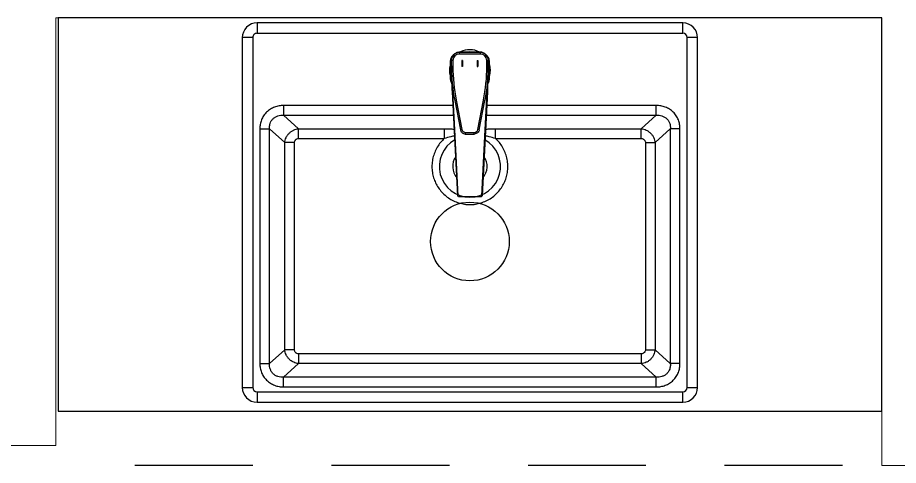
# Model space of a CAD drawing. Header units: metres. Extents: x -22 to 564, y 0 to 143.
# Drawn here: x 209.135 to 210.255, y 38.233 to 38.802 of the extents above; entities that cross this region are included whole.
import ezdxf

# ---------------------------------------------------------------- set-up
doc = ezdxf.new("R2010")
doc.units = ezdxf.units.M
doc.linetypes.add('XREF 2N NEURO-ONCOLOGIA$0$HIDDE150', pattern=[0.24, 0.15, -0.09])
for name, color, linetype in [('XREF 2N NEURO-ONCOLOGIA$0$LAMPARAS 1', 112, 'Continuous'), ('XREF 2N NEURO-ONCOLOGIA$0$Mobiliario Fijo', 40, 'Continuous'), ('XREF 2N NEURO-ONCOLOGIA$0$PROYECCIÓN', 252, 'XREF 2N NEURO-ONCOLOGIA$0$HIDDE150')]:
    doc.layers.add(name, color=color, linetype=linetype)
doc.layers.add('XREF 2N NEURO-ONCOLOGIA$0$MUROS DE TABLAROCA', color=150, linetype='Continuous', lineweight=13)

# ---------------------------------------------------------------- blocks, each defined once
blk = doc.blocks.new('XREF 2N NEURO-ONCOLOGIA$0$A$Ccd57389a')
at = {"layer": 'XREF 2N NEURO-ONCOLOGIA$0$Mobiliario Fijo'}
for p, q in [((-0.4699, -0.2343), (-0.4699, -0.2476)), ((-0.0254, -0.2343), (-0.4699, -0.2343)), ((-0.0254, -0.2476), (-0.0254, -0.2343)), ((-0.4754, -0.2531), (-0.4887, -0.2531)), ((-0.4887, -0.2531), (-0.4887, -0.7946)), ((-0.4754, -0.2531), (-0.4754, -0.7946)), ((-0.0254, -0.2476), (-0.4699, -0.2476)), ((-0.1413, -0.2566), (-0.4395, -0.2566)), ((-0.4395, -0.2566), (-0.4395, -0.2689)), ((-0.1413, -0.2566), (-0.1413, -0.2689)), ((-0.0199, -0.7946), (-0.0199, -0.2531)), ((-0.0066, -0.2531), (-0.0199, -0.2531)), ((-0.0066, -0.7946), (-0.0066, -0.2531)), ((-0.4221, -0.2884), (-0.4395, -0.2689)), ((-0.4395, -0.2689), (-0.1413, -0.2689)), ((-0.1588, -0.2884), (-0.1413, -0.2689)), ((-0.4693, -0.2868), (-0.4693, -0.7609)), ((-0.4693, -0.2868), (-0.4568, -0.2868)), ((-0.4397, -0.3059), (-0.4568, -0.2868)), ((-0.4568, -0.7609), (-0.4568, -0.2868)), ((-0.4221, -0.2884), (-0.1588, -0.2884)), ((-0.4221, -0.3007), (-0.4221, -0.2884)), ((-0.1588, -0.3007), (-0.1588, -0.2884)), ((-0.1412, -0.3059), (-0.1241, -0.2868)), ((-0.1241, -0.2868), (-0.1241, -0.5032)), ((-0.1116, -0.2868), (-0.1241, -0.2868)), ((-0.1116, -0.5025), (-0.1116, -0.2868)), ((-0.4221, -0.3007), (-0.1588, -0.3007)), ((-0.4397, -0.7418), (-0.4397, -0.3059)), ((-0.4272, -0.3059), (-0.4397, -0.3059)), ((-0.4272, -0.7418), (-0.4272, -0.3059)), ((-0.1537, -0.3059), (-0.1537, -0.4912)), ((-0.1537, -0.3059), (-0.1412, -0.3059)), ((-0.1412, -0.3059), (-0.1412, -0.4912)), ((-0.1412, -0.4912), (-0.1537, -0.4912)), ((-0.2264, -0.5083), (-0.0943, -0.5015)), ((-0.0943, -0.5015), (-0.0944, -0.5016)), ((-0.0621, -0.5022), (-0.0621, -0.5004)), ((-0.0621, -0.5004), (-0.0544, -0.5004)), ((-0.0544, -0.5022), (-0.0621, -0.5022)), ((-0.0544, -0.5022), (-0.0544, -0.5004)), ((-0.2275, -0.5238), (-0.2272, -0.5091)), ((-0.1051, -0.5045), (-0.1424, -0.5118)), ((-0.1424, -0.5118), (-0.142, -0.5136)), ((-0.1047, -0.5064), (-0.142, -0.5136)), ((-0.1051, -0.5045), (-0.1047, -0.5064)), ((-0.0546, -0.5137), (-0.0619, -0.5137)), ((-0.0619, -0.5145), (-0.0619, -0.5137)), ((-0.0546, -0.5145), (-0.0619, -0.5145)), ((-0.0546, -0.5145), (-0.0546, -0.5137)), ((-0.0463, -0.5371), (-0.0463, -0.5104)), ((-0.0463, -0.5104), (-0.0444, -0.5104)), ((-0.0444, -0.5371), (-0.0444, -0.5104)), ((-0.0444, -0.5124), (-0.0437, -0.5124)), ((-0.0435, -0.5238), (-0.0437, -0.5124)), ((-0.2272, -0.5384), (-0.2275, -0.5238)), ((-0.1479, -0.5184), (-0.146, -0.5184)), ((-0.1479, -0.5184), (-0.1479, -0.5291)), ((-0.146, -0.5184), (-0.146, -0.5291)), ((-0.0444, -0.5238), (-0.0435, -0.5238)), ((-0.0437, -0.5351), (-0.0435, -0.5238)), ((-0.1479, -0.5291), (-0.146, -0.5291)), ((-0.1424, -0.5357), (-0.142, -0.5339)), ((-0.1424, -0.5357), (-0.1051, -0.543)), ((-0.142, -0.5339), (-0.1047, -0.5411)), ((-0.0546, -0.533), (-0.0619, -0.533)), ((-0.0619, -0.533), (-0.0619, -0.5338)), ((-0.0546, -0.5338), (-0.0619, -0.5338)), ((-0.0546, -0.533), (-0.0546, -0.5338)), ((-0.0463, -0.5371), (-0.0444, -0.5371)), ((-0.0444, -0.5351), (-0.0437, -0.5351)), ((-0.0943, -0.546), (-0.2264, -0.5392)), ((-0.1241, -0.5443), (-0.1241, -0.7609)), ((-0.1116, -0.7609), (-0.1116, -0.545)), ((-0.1051, -0.543), (-0.1047, -0.5411)), ((-0.0944, -0.546), (-0.0943, -0.546)), ((-0.0621, -0.5453), (-0.0544, -0.5453)), ((-0.0621, -0.5453), (-0.0621, -0.5471)), ((-0.0621, -0.5471), (-0.0544, -0.5471)), ((-0.0544, -0.5453), (-0.0544, -0.5471)), ((-0.1537, -0.5565), (-0.1537, -0.7418)), ((-0.1537, -0.5565), (-0.1412, -0.5565)), ((-0.1412, -0.5565), (-0.1412, -0.7418)), ((-0.4397, -0.7418), (-0.4568, -0.7609)), ((-0.4272, -0.7418), (-0.4397, -0.7418)), ((-0.4221, -0.747), (-0.4221, -0.7593)), ((-0.1588, -0.747), (-0.4221, -0.747)), ((-0.1588, -0.747), (-0.1588, -0.7593)), ((-0.1537, -0.7418), (-0.1412, -0.7418)), ((-0.1241, -0.7609), (-0.1412, -0.7418)), ((-0.4693, -0.7609), (-0.4568, -0.7609)), ((-0.4221, -0.7593), (-0.4395, -0.7787)), ((-0.1588, -0.7593), (-0.4221, -0.7593)), ((-0.1588, -0.7593), (-0.1413, -0.7787)), ((-0.1241, -0.7609), (-0.1116, -0.7609)), ((-0.4395, -0.791), (-0.4395, -0.7787)), ((-0.1413, -0.7787), (-0.4395, -0.7787)), ((-0.1413, -0.791), (-0.1413, -0.7787)), ((-0.4887, -0.7946), (-0.4754, -0.7946)), ((-0.4395, -0.791), (-0.1413, -0.791)), ((-0.0199, -0.7946), (-0.0066, -0.7946)), ((-0.4699, -0.8001), (-0.0254, -0.8001)), ((-0.4699, -0.8001), (-0.4699, -0.8134)), ((-0.0254, -0.8134), (-0.0254, -0.8001)), ((-0.4699, -0.8134), (-0.0254, -0.8134))]:
    blk.add_line(p, q, dxfattribs=at)
blk.add_lwpolyline([(0, 0), (-0.5, 0), (-0.5, -1.0477), (0, -1.0477)], close=True, dxfattribs=at)
at = {"layer": 'XREF 2N NEURO-ONCOLOGIA$0$Mobiliario Fijo', "flags": 128}
for points in [[(-0.2272, -0.5091), (-0.2272, -0.5091), (-0.2272, -0.5091), (-0.2272, -0.5091), (-0.2272, -0.5091), (-0.2272, -0.5091), (-0.2272, -0.5091), (-0.2272, -0.5091), (-0.2272, -0.5091)], [(-0.2272, -0.5384), (-0.2272, -0.5384), (-0.2272, -0.5384), (-0.2272, -0.5384), (-0.2272, -0.5384), (-0.2272, -0.5384), (-0.2272, -0.5384), (-0.2272, -0.5384), (-0.2272, -0.5384)]]:
    blk.add_lwpolyline(points, dxfattribs=at)
at = {"layer": 'XREF 2N NEURO-ONCOLOGIA$0$Mobiliario Fijo'}
for centre, radius, start, end in [((-0.4699, -0.2531), 0.0188, 90, 180), ((-0.0254, -0.2531), 0.0188, 360, 90), ((-0.4699, -0.2531), 0.00553, 90, 180), ((-0.0254, -0.2531), 0.00553, 360, 90), ((-0.1892, -0.5238), 0.0389, 29.3943, 330.8777), ((-0.1892, -0.5238), 0.0219, 55.2863, 130.4951), ((-0.0621, -0.7254), 0.2251, 90, 101.0142), ((-0.0621, -0.7254), 0.2232, 90, 101.0142), ((-0.0668, -0.5238), 0.0261, 75.3782, 106.105), ((-0.0544, -0.5104), 0.01, 0, 90), ((-0.0544, -0.5104), 0.00815, 0, 90), ((-0.2264, -0.5091), 0.000847, 92.914, 178.9658), ((-0.2264, -0.5091), 0.000784, 92.8932, 178.5565), ((-0.2318, -0.5086), 0.0054, 2.8376, 3.5073), ((-0.1411, -0.5184), 0.00489, 101.0142, 180), ((-0.0668, -0.5238), 0.0261, 332.4904, 27.1455), ((-0.1411, -0.5291), 0.00489, 180, 258.9858), ((-0.0544, -0.5371), 0.00815, 270, 0), ((-0.0544, -0.5371), 0.01, 270, 0), ((-0.2264, -0.5384), 0.000847, 181.0342, 267.086), ((-0.2264, -0.5384), 0.000784, 181.4435, 267.1068), ((-0.2318, -0.5389), 0.0054, 356.4927, 357.1624), ((-0.1892, -0.5238), 0.0219, 228.8015, 305.4171), ((-0.0621, -0.3221), 0.2251, 258.9858, 270), ((-0.0621, -0.3221), 0.2232, 258.9858, 270), ((-0.0668, -0.5238), 0.0261, 255.6074, 284.8028), ((-0.4699, -0.7946), 0.0188, 180, 270), ((-0.4699, -0.7946), 0.00553, 180, 270), ((-0.0254, -0.7946), 0.00553, 270, 0), ((-0.0254, -0.7946), 0.0188, 270, 0)]:
    blk.add_arc(centre, radius, start, end, dxfattribs=at)
for centre, major_axis, start_param, end_param in [((-0.5875, -0.5275), (-0.9534, -0.0485), 4.168618, 4.32392), ((-0.5875, -0.52), (0.9534, -0.0485), 5.100858, 5.256162)]:
    blk.add_ellipse(centre, major_axis=major_axis, ratio=0.000887, start_param=start_param, end_param=end_param, dxfattribs=at)
for points, knots in [([(-0.4395, -0.2566), (-0.4414, -0.2567), (-0.4453, -0.2569), (-0.45, -0.2583), (-0.4536, -0.2599), (-0.457, -0.2619), (-0.4609, -0.2651), (-0.4647, -0.2699), (-0.4674, -0.2753), (-0.469, -0.281), (-0.4692, -0.2849), (-0.4693, -0.2868)], [0, 0, 0, 0, 0.120242, 0.244058, 0.307423, 0.370406, 0.497898, 0.625751, 0.752929, 0.878168, 1, 1, 1, 1]), ([(-0.1116, -0.2868), (-0.1117, -0.2849), (-0.1119, -0.281), (-0.1132, -0.2762), (-0.1148, -0.2726), (-0.1168, -0.2691), (-0.1199, -0.2651), (-0.1238, -0.2619), (-0.1273, -0.2599), (-0.1309, -0.2583), (-0.1356, -0.2569), (-0.1394, -0.2567), (-0.1413, -0.2566)], [0, 0, 0, 0, 0.1218118, 0.2470301, 0.3109538, 0.3743527, 0.5021842, 0.629655, 0.6926398, 0.7559828, 0.8797776, 1, 1, 1, 1]), ([(-0.4568, -0.2868), (-0.4569, -0.2856), (-0.4569, -0.2832), (-0.4562, -0.2796), (-0.4548, -0.2762), (-0.4526, -0.2734), (-0.4503, -0.2715), (-0.4482, -0.2704), (-0.446, -0.2695), (-0.4431, -0.2689), (-0.4408, -0.2689), (-0.4395, -0.2689)], [0, 0, 0, 0, 0.128416, 0.256223, 0.382013, 0.505703, 0.628387, 0.689296, 0.751664, 0.870704, 1, 1, 1, 1]), ([(-0.1413, -0.2689), (-0.1405, -0.2689), (-0.1389, -0.2688), (-0.1366, -0.2691), (-0.1339, -0.2698), (-0.1311, -0.2711), (-0.1283, -0.2734), (-0.1265, -0.2757), (-0.1254, -0.2779), (-0.1246, -0.2802), (-0.124, -0.2832), (-0.124, -0.2856), (-0.1241, -0.2868)], [0, 0, 0, 0, 0.0874739, 0.1701397, 0.24851, 0.3715377, 0.4941955, 0.6178591, 0.6798138, 0.7438318, 0.8716114, 1, 1, 1, 1]), ([(-0.4397, -0.3059), (-0.4395, -0.3048), (-0.4392, -0.3027), (-0.4382, -0.2999), (-0.437, -0.2976), (-0.4356, -0.2956), (-0.4338, -0.2936), (-0.4314, -0.2916), (-0.4284, -0.2899), (-0.4253, -0.2888), (-0.4231, -0.2885), (-0.4221, -0.2884)], [0, 0, 0, 0, 0.1235535, 0.242053, 0.3290737, 0.4151473, 0.500305, 0.628683, 0.7582232, 0.8771042, 1, 1, 1, 1]), ([(-0.1588, -0.2884), (-0.1577, -0.2885), (-0.1556, -0.2888), (-0.1524, -0.2899), (-0.1495, -0.2916), (-0.1468, -0.2939), (-0.1445, -0.2966), (-0.1428, -0.2995), (-0.1417, -0.3027), (-0.1414, -0.3048), (-0.1412, -0.3059)], [0, 0, 0, 0, 0.122923, 0.241828, 0.371398, 0.499801, 0.627804, 0.757896, 0.876421, 1, 1, 1, 1]), ([(-0.4272, -0.3059), (-0.4271, -0.3052), (-0.427, -0.3042), (-0.4264, -0.3029), (-0.4258, -0.3021), (-0.425, -0.3015), (-0.4237, -0.3008), (-0.4227, -0.3007), (-0.4221, -0.3007)], [0, 0, 0, 0, 0.246609, 0.374071, 0.502211, 0.629989, 0.75645, 1, 1, 1, 1]), ([(-0.1588, -0.3007), (-0.1581, -0.3007), (-0.1571, -0.3008), (-0.1559, -0.3015), (-0.1551, -0.3021), (-0.1545, -0.3029), (-0.1538, -0.3042), (-0.1537, -0.3052), (-0.1537, -0.3059)], [0, 0, 0, 0, 0.2435498, 0.3700115, 0.4977892, 0.6259285, 0.7533913, 1, 1, 1, 1]), ([(-0.1537, -0.4912), (-0.1553, -0.4896), (-0.1586, -0.4862), (-0.1646, -0.4821), (-0.1712, -0.4789), (-0.1783, -0.4766), (-0.1856, -0.4755), (-0.193, -0.4755), (-0.2001, -0.4766), (-0.2068, -0.4787), (-0.2132, -0.4817), (-0.2191, -0.4857), (-0.2246, -0.4907), (-0.2292, -0.4965), (-0.2329, -0.5029), (-0.2356, -0.5098), (-0.2372, -0.5168), (-0.2377, -0.5238), (-0.2372, -0.5309), (-0.2356, -0.5379), (-0.2329, -0.5447), (-0.2292, -0.5512), (-0.2246, -0.557), (-0.2191, -0.5619), (-0.2132, -0.5659), (-0.2068, -0.569), (-0.2001, -0.571), (-0.193, -0.5721), (-0.1856, -0.5722), (-0.1783, -0.571), (-0.1712, -0.5688), (-0.1646, -0.5655), (-0.1586, -0.5615), (-0.1553, -0.5581), (-0.1537, -0.5565)], [0, 0, 0, 0, 0.030016, 0.061065, 0.092844, 0.125, 0.157156, 0.188935, 0.219984, 0.25, 0.280016, 0.311065, 0.342844, 0.375, 0.407156, 0.438935, 0.469984, 0.5, 0.530016, 0.561065, 0.592844, 0.625, 0.657156, 0.688935, 0.719984, 0.75, 0.780016, 0.811065, 0.842844, 0.875, 0.907156, 0.938935, 0.969984, 1, 1, 1, 1]), ([(-0.1502, -0.5045), (-0.1505, -0.5028), (-0.1515, -0.4984), (-0.1528, -0.494), (-0.1537, -0.4912)], [0.2095737, 0.2095737, 0.2095737, 0.2095737, 0.4999998, 1, 1, 1, 1]), ([(-0.1412, -0.4912), (-0.1412, -0.4921), (-0.1412, -0.4939), (-0.1413, -0.4966), (-0.1414, -0.4993), (-0.1415, -0.5018), (-0.1416, -0.5034), (-0.1417, -0.5041)], [0, 0, 0, 0, 0.1413395, 0.2849708, 0.4267224, 0.5669247, 0.6784782, 0.6784782, 0.6784782, 0.6784782]), ([(-0.0782, -0.5007), (-0.0782, -0.5007), (-0.0785, -0.5007), (-0.079, -0.5005), (-0.0799, -0.5005), (-0.0809, -0.5006), (-0.0821, -0.5007), (-0.0832, -0.5008), (-0.0846, -0.5009), (-0.0863, -0.501), (-0.0885, -0.5012), (-0.0914, -0.5014), (-0.0934, -0.5015), (-0.0946, -0.5016)], [0, 0, 0, 0, 0.004925, 0.151561, 0.277555, 0.428688, 0.536331, 0.575477, 0.621703, 0.686328, 0.768048, 0.872605, 1, 1, 1, 1]), ([(-0.0943, -0.5015), (-0.0907, -0.5014), (-0.0845, -0.5011), (-0.0758, -0.5007), (-0.0707, -0.5005), (-0.0681, -0.5004)], [0, 0, 0, 0, 0.413218, 0.706644, 1, 1, 1, 1]), ([(-0.0732, -0.5008), (-0.0743, -0.5008), (-0.0777, -0.5009), (-0.0847, -0.5013), (-0.0906, -0.5015), (-0.0943, -0.5017)], [0, 0, 0, 0, 0.159457, 0.480683, 1, 1, 1, 1]), ([(-0.0943, -0.5015), (-0.0943, -0.5016), (-0.0943, -0.5016), (-0.0943, -0.5016), (-0.0943, -0.5017)], [0, 0, 0, 0, 0.566597, 1, 1, 1, 1]), ([(-0.0437, -0.5124), (-0.0437, -0.5118), (-0.0437, -0.5105), (-0.0441, -0.5084), (-0.0448, -0.5063), (-0.0459, -0.5043), (-0.0474, -0.5026), (-0.049, -0.5012), (-0.0509, -0.5), (-0.053, -0.4992), (-0.0558, -0.4986), (-0.0595, -0.4986), (-0.0652, -0.4988), (-0.0705, -0.4988), (-0.0753, -0.4987), (-0.0783, -0.4987), (-0.0809, -0.4993), (-0.0828, -0.5001), (-0.0836, -0.5007), (-0.0839, -0.5008)], [0, 0, 0, 0, 0.037302, 0.083018, 0.128733, 0.174448, 0.220163, 0.26525, 0.310338, 0.355419, 0.400498, 0.489465, 0.578701, 0.755734, 0.815479, 0.875151, 0.934065, 0.97918, 1, 1, 1, 1]), ([(-0.077, -0.5007), (-0.0771, -0.5007), (-0.0772, -0.5007), (-0.0777, -0.5007), (-0.0782, -0.5007), (-0.0782, -0.5007)], [0, 0, 0, 0, 0.280649, 0.903022, 1, 1, 1, 1]), ([(-0.0681, -0.5001), (-0.0696, -0.5001), (-0.0717, -0.5001), (-0.0747, -0.5001), (-0.0762, -0.5005), (-0.077, -0.5006)], [0, 0, 0, 0, 0.484928, 0.739589, 1, 1, 1, 1]), ([(-0.077, -0.5006), (-0.077, -0.5006), (-0.077, -0.5006), (-0.077, -0.5006), (-0.077, -0.5006), (-0.077, -0.5006), (-0.077, -0.5007), (-0.077, -0.5007)], [0, 0, 0, 0, 0.003478, 0.017578, 0.149486, 0.529402, 1, 1, 1, 1]), ([(-0.0681, -0.5004), (-0.0681, -0.5004), (-0.0682, -0.5003), (-0.0681, -0.5001), (-0.0681, -0.5001)], [0, 0, 0, 0, 0.5000071, 1, 1, 1, 1]), ([(-0.2272, -0.5091), (-0.2272, -0.5097), (-0.2273, -0.5125), (-0.2274, -0.5174), (-0.2275, -0.5217), (-0.2275, -0.5238)], [0, 0, 0, 0, 0.115582, 0.577912, 1, 1, 1, 1]), ([(-0.1424, -0.5118), (-0.1425, -0.5118), (-0.1434, -0.512), (-0.1449, -0.5127), (-0.1464, -0.5141), (-0.1475, -0.5158), (-0.1478, -0.5173), (-0.1479, -0.5183), (-0.1479, -0.5184)], [0, 0, 0, 0, 0.051141, 0.295611, 0.499996, 0.705067, 0.949539, 1, 1, 1, 1]), ([(-0.2275, -0.5238), (-0.2275, -0.5243), (-0.2274, -0.5271), (-0.2273, -0.532), (-0.2272, -0.5363), (-0.2272, -0.5384)], [0, 0, 0, 0, 0.115582, 0.577912, 1, 1, 1, 1]), ([(-0.2275, -0.5238), (-0.2275, -0.5238), (-0.2275, -0.5238), (-0.2275, -0.5238), (-0.2275, -0.5238)], [0, 0, 0, 0, 0.002816, 1, 1, 1, 1]), ([(-0.1424, -0.5357), (-0.1431, -0.5355), (-0.1446, -0.5351), (-0.1463, -0.5336), (-0.1475, -0.5317), (-0.1478, -0.5302), (-0.1479, -0.5292), (-0.1479, -0.5291)], [0, 0, 0, 0, 0.234233, 0.499666, 0.704873, 0.949506, 1, 1, 1, 1]), ([(-0.0839, -0.5467), (-0.0835, -0.5469), (-0.0825, -0.5476), (-0.0807, -0.5483), (-0.0778, -0.5489), (-0.0742, -0.5489), (-0.0684, -0.5487), (-0.0631, -0.5487), (-0.0583, -0.5488), (-0.0554, -0.5488), (-0.0528, -0.5483), (-0.0505, -0.5473), (-0.0487, -0.5461), (-0.0471, -0.5446), (-0.0457, -0.5428), (-0.0447, -0.5409), (-0.0438, -0.5383), (-0.0437, -0.5363), (-0.0437, -0.5351)], [0, 0, 0, 0, 0.0301553, 0.0752252, 0.1202911, 0.2091963, 0.2983698, 0.4752823, 0.5349779, 0.5946022, 0.6534749, 0.6985679, 0.7436606, 0.7887556, 0.8338509, 0.8789211, 0.9239913, 1, 1, 1, 1]), ([(-0.1537, -0.5565), (-0.1528, -0.5537), (-0.1515, -0.5493), (-0.1505, -0.5447), (-0.1501, -0.543)], [0, 0, 0, 0, 0.5000002, 0.8000681, 0.8000681, 0.8000681, 0.8000681]), ([(-0.1417, -0.5435), (-0.1416, -0.5442), (-0.1415, -0.5458), (-0.1414, -0.5484), (-0.1413, -0.5511), (-0.1412, -0.5538), (-0.1412, -0.5556), (-0.1412, -0.5565)], [0.3126631, 0.3126631, 0.3126631, 0.3126631, 0.4330992, 0.5733018, 0.7150437, 0.8586742, 1, 1, 1, 1]), ([(-0.0943, -0.5458), (-0.0937, -0.5459), (-0.0909, -0.546), (-0.0839, -0.5463), (-0.0775, -0.5466), (-0.0734, -0.5467)], [0, 0, 0, 0, 0.081048, 0.40524, 1, 1, 1, 1]), ([(-0.0943, -0.546), (-0.0943, -0.546), (-0.0943, -0.5459), (-0.0943, -0.5459), (-0.0943, -0.5458)], [0, 0, 0, 0, 0.566627, 1, 1, 1, 1]), ([(-0.0943, -0.546), (-0.0932, -0.546), (-0.0912, -0.5461), (-0.0885, -0.5463), (-0.0864, -0.5465), (-0.085, -0.5466), (-0.084, -0.5467), (-0.0832, -0.5467), (-0.0821, -0.5468), (-0.0809, -0.5469), (-0.0799, -0.547), (-0.079, -0.547), (-0.0785, -0.5468), (-0.0782, -0.5468), (-0.0782, -0.5468)], [0, 0, 0, 0, 0.116854, 0.223105, 0.306143, 0.353184, 0.387216, 0.41898, 0.458743, 0.568095, 0.721644, 0.84966, 0.998653, 1, 1, 1, 1]), ([(-0.0681, -0.5471), (-0.0695, -0.547), (-0.0732, -0.5469), (-0.0791, -0.5466), (-0.0858, -0.5463), (-0.0909, -0.5461), (-0.0937, -0.546), (-0.0943, -0.546)], [0, 0, 0, 0, 0.159583, 0.418173, 0.676762, 0.935352, 1, 1, 1, 1]), ([(-0.0782, -0.5468), (-0.0782, -0.5468), (-0.0778, -0.5468), (-0.0774, -0.5468), (-0.0771, -0.5468), (-0.0771, -0.5468), (-0.077, -0.5468), (-0.077, -0.5468)], [0, 0, 0, 0, 0.012345, 0.72619, 0.732649, 0.993392, 1, 1, 1, 1]), ([(-0.077, -0.5468), (-0.077, -0.5469), (-0.077, -0.5469), (-0.077, -0.5469), (-0.077, -0.5469), (-0.077, -0.5469), (-0.077, -0.5469), (-0.077, -0.5469), (-0.077, -0.5469), (-0.077, -0.5469)], [0, 0, 0, 0, 0.735069, 0.92519, 0.97633, 0.991274, 0.996302, 0.998291, 1, 1, 1, 1]), ([(-0.0681, -0.5474), (-0.0696, -0.5474), (-0.0717, -0.5474), (-0.0747, -0.5474), (-0.0762, -0.5471), (-0.077, -0.5469)], [0, 0, 0, 0, 0.484928, 0.739589, 1, 1, 1, 1]), ([(-0.0681, -0.5471), (-0.0681, -0.5471), (-0.0682, -0.5473), (-0.0681, -0.5474), (-0.0681, -0.5474)], [0, 0, 0, 0, 0.500019, 1, 1, 1, 1]), ([(-0.4221, -0.7593), (-0.4231, -0.7592), (-0.4253, -0.7589), (-0.4284, -0.7577), (-0.4314, -0.756), (-0.4341, -0.7538), (-0.4364, -0.7511), (-0.4381, -0.7482), (-0.4392, -0.745), (-0.4395, -0.7429), (-0.4397, -0.7418)], [0, 0, 0, 0, 0.1229228, 0.2418283, 0.3713976, 0.4998013, 0.6278041, 0.7578955, 0.8764211, 1, 1, 1, 1]), ([(-0.4221, -0.747), (-0.4227, -0.747), (-0.4237, -0.7469), (-0.425, -0.7462), (-0.4258, -0.7456), (-0.4264, -0.7447), (-0.427, -0.7435), (-0.4271, -0.7425), (-0.4272, -0.7418)], [0, 0, 0, 0, 0.24355, 0.370011, 0.497789, 0.625929, 0.753391, 1, 1, 1, 1]), ([(-0.1412, -0.7418), (-0.1414, -0.7429), (-0.1417, -0.745), (-0.1427, -0.7478), (-0.1439, -0.7501), (-0.1453, -0.752), (-0.1471, -0.754), (-0.1495, -0.756), (-0.1524, -0.7577), (-0.1556, -0.7589), (-0.1577, -0.7592), (-0.1588, -0.7593)], [0, 0, 0, 0, 0.123553, 0.242053, 0.329074, 0.415147, 0.500305, 0.628683, 0.758223, 0.877104, 1, 1, 1, 1]), ([(-0.1537, -0.7418), (-0.1537, -0.7425), (-0.1538, -0.7435), (-0.1545, -0.7447), (-0.1551, -0.7456), (-0.1559, -0.7462), (-0.1571, -0.7469), (-0.1581, -0.747), (-0.1588, -0.747)], [0, 0, 0, 0, 0.246609, 0.374071, 0.502211, 0.629989, 0.75645, 1, 1, 1, 1]), ([(-0.4693, -0.7609), (-0.4692, -0.7628), (-0.469, -0.7667), (-0.4677, -0.7714), (-0.4661, -0.7751), (-0.4641, -0.7786), (-0.4609, -0.7826), (-0.457, -0.7858), (-0.4536, -0.7878), (-0.45, -0.7894), (-0.4453, -0.7907), (-0.4414, -0.7909), (-0.4395, -0.791)], [0, 0, 0, 0, 0.121812, 0.24703, 0.310954, 0.374353, 0.502184, 0.629655, 0.69264, 0.755983, 0.879778, 1, 1, 1, 1]), ([(-0.4395, -0.7787), (-0.4404, -0.7788), (-0.442, -0.7788), (-0.4443, -0.7785), (-0.447, -0.7779), (-0.4498, -0.7766), (-0.4526, -0.7743), (-0.4544, -0.7719), (-0.4555, -0.7698), (-0.4563, -0.7675), (-0.4569, -0.7645), (-0.4569, -0.7621), (-0.4568, -0.7609)], [0, 0, 0, 0, 0.087474, 0.17014, 0.24851, 0.371538, 0.494195, 0.617859, 0.679814, 0.743832, 0.871611, 1, 1, 1, 1]), ([(-0.1241, -0.7609), (-0.124, -0.7621), (-0.124, -0.7645), (-0.1247, -0.7681), (-0.1261, -0.7714), (-0.1283, -0.7743), (-0.1306, -0.7762), (-0.1327, -0.7773), (-0.1348, -0.7782), (-0.1378, -0.7788), (-0.1401, -0.7788), (-0.1413, -0.7787)], [0, 0, 0, 0, 0.128416, 0.256223, 0.382013, 0.505703, 0.628387, 0.689296, 0.751664, 0.870704, 1, 1, 1, 1]), ([(-0.1413, -0.791), (-0.1394, -0.7909), (-0.1356, -0.7907), (-0.1309, -0.7894), (-0.1273, -0.7878), (-0.1238, -0.7858), (-0.1199, -0.7826), (-0.1162, -0.7778), (-0.1135, -0.7724), (-0.1119, -0.7667), (-0.1117, -0.7628), (-0.1116, -0.7609)], [0, 0, 0, 0, 0.120242, 0.244058, 0.307423, 0.370406, 0.497898, 0.625751, 0.752929, 0.878168, 1, 1, 1, 1])]:
    blk.add_open_spline(points, degree=3, knots=knots, dxfattribs=at)
blk = doc.blocks.new('XREF 2N NEURO-ONCOLOGIA')
at = {"layer": 'XREF 2N NEURO-ONCOLOGIA$0$LAMPARAS 1'}
blk.add_circle((5.0662, 37.331, 0), 0.05, dxfattribs=at)
at = {"layer": 'XREF 2N NEURO-ONCOLOGIA$0$MUROS DE TABLAROCA'}
for p, q in [((5.3507, 36.8071, 0), (5.3507, 37.8577, 0)), ((4.7817, 36.8071, 0), (5.3507, 36.8071, 0)), ((4.7817, 36.8071, 0), (4.7817, 36.7071, 0))]:
    blk.add_line(p, q, dxfattribs=at)
at = {"layer": 'XREF 2N NEURO-ONCOLOGIA$0$MUROS DE TABLAROCA', "elevation": 0}
blk.add_lwpolyline([(5.3507, 37.8577), (4.8068, 37.8577), (4.8068, 39.3307)], dxfattribs=at)
at = {"layer": 'XREF 2N NEURO-ONCOLOGIA$0$PROYECCIÓN'}
blk.add_line((4.7817, 36.8571, 0), (4.7817, 37.8548, 0), dxfattribs=at)
at = {"layer": 'XREF 2N NEURO-ONCOLOGIA$0$Mobiliario Fijo'}
blk.add_blockref('XREF 2N NEURO-ONCOLOGIA$0$A$Ccd57389a', (5.3507, 37.8548, 0), dxfattribs=at)

msp = doc.modelspace()

# ---------------------------------------------------------------- block references
at = {"rotation": 90}
msp.add_blockref('XREF 2N NEURO-ONCOLOGIA', (247.0412, 33.4511), dxfattribs=at)

doc.saveas('drawing.dxf')
